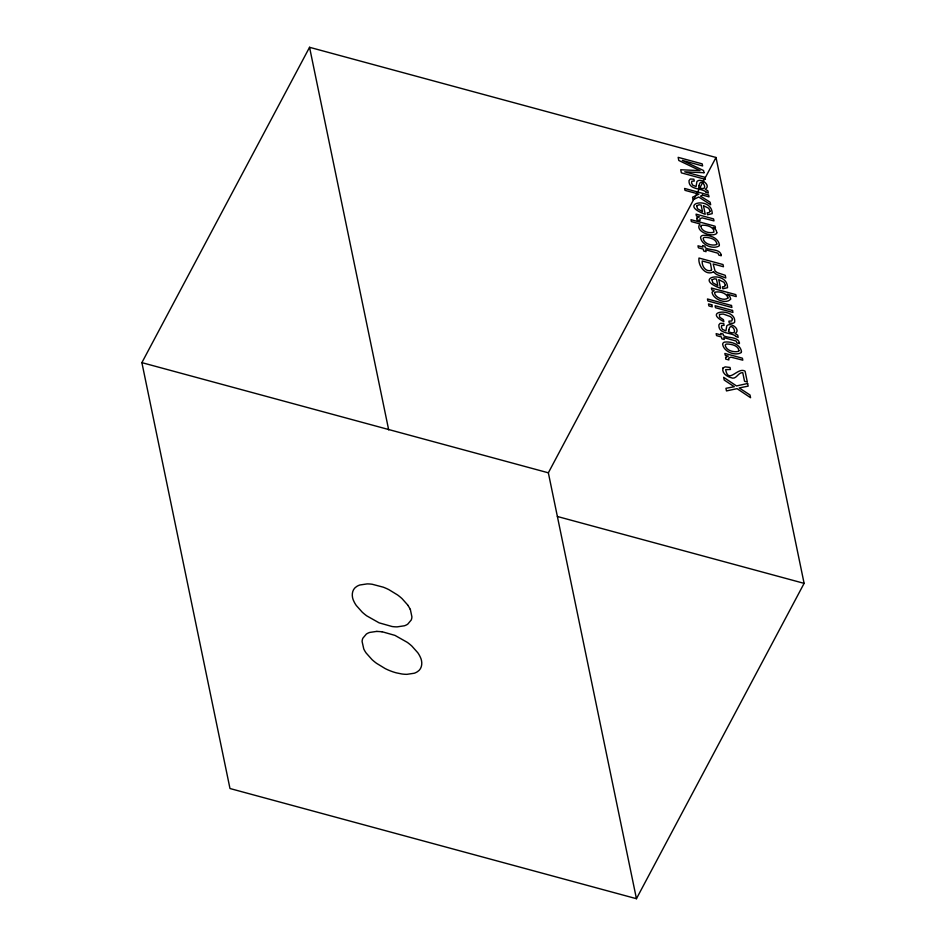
<?xml version="1.0" encoding="UTF-8"?>
<svg xmlns="http://www.w3.org/2000/svg" width="946" height="946" viewBox="0 0 946 946"><rect width="100%" height="100%" fill="white"/><g stroke="black" fill="none" stroke-linecap="round" stroke-linejoin="round"><path stroke-width="1.42" d="M141.888 362.637L309.555 47.3L716.016 157.474L804.112 583.363L636.445 898.7L229.984 788.526L141.888 362.637L548.349 472.811L636.445 898.7M548.349 472.811L716.016 157.474M376.922 631.36L369.673 632.448A33.075 17.335 28 0 0 366.339 634.08L362.838 638.231A32.424 16.993 28 0 0 362.105 641.518L363.761 648.944A32.424 16.993 28 0 0 366.114 652.977L372.026 659.61A33.063 17.335 28 0 0 376.543 663.312L385.211 668.597A32.412 16.993 28 0 0 390.793 671.057A31.975 16.756 28 0 0 396.409 672.866L401.861 673.978A32.412 16.993 28 0 0 406.969 674.332L414.218 673.245A33.075 17.335 28 0 0 417.553 671.613C422.59 668.491 422.708 661.514 420.13 656.749A32.424 16.993 28 0 0 417.777 652.716L411.865 646.083A33.063 17.324 28 0 0 407.336 642.381L394.979 635.393L382.03 631.715M557.383 516.492L804.112 583.363M407.951 605.263L402.05 598.629A33.075 17.324 28 0 0 397.521 594.928L388.853 589.642A32.412 16.981 28 0 0 383.284 587.182L372.204 584.261A32.412 16.981 28 0 0 367.095 583.907L359.858 584.995A33.075 17.324 28 0 0 356.512 586.615C351.474 589.736 351.356 596.713 353.946 601.479A32.412 16.981 28 0 0 356.299 605.511L362.212 612.145A33.075 17.324 28 0 0 366.729 615.846L379.098 622.835L392.046 626.512A32.424 16.981 28 0 0 397.154 626.867L404.403 625.779A33.075 17.324 28 0 0 407.738 624.159L411.238 619.997A32.424 16.981 28 0 0 411.9 616.827L410.316 609.295M309.555 47.3L388.688 429.886M407.88 605.381A32.424 16.981 28 0 1 410.245 609.401M376.851 631.467A32.424 16.993 28 0 1 381.959 631.833M706.142 192.168L708.318 193.09L707.88 190.844L705.255 189.235C711.629 185.57 700.785 177.221 696.918 181.549L696.067 186.587L692.638 185.097L691.526 182.85L691.845 181.206L694.258 181.053L693.879 179.208L690.296 179.007L689.019 180.615C688.452 190.383 701.967 187.675 706.142 192.168M735.988 336.469L738.164 337.391L737.726 335.144L735.101 333.536C741.475 329.87 730.631 321.522 726.765 325.85L725.913 330.887L722.484 329.397L721.372 327.15L721.692 325.519L724.104 325.365L723.725 323.508L720.143 323.307L718.865 324.916C718.298 334.695 731.814 331.987 735.988 336.469M732.452 319.346L731.743 320.99L728.881 321.155L729.283 323.083L732.18 323.331A6.622 3.477 28 0 0 734.593 322.302C736.934 307.391 701.364 310.288 723.844 321.616L723.442 319.689L719.61 317.111L719.445 314.403L723.193 314.025L730.17 316.496A3.985 2.081 28 0 1 732.192 318.554L732.452 319.346M696.8 218.124L696.93 219.815L700.04 220.655L699.91 218.751L702.192 217.876L713.994 220.891L713.58 218.904L696.055 214.151L696.445 216.043L699.472 216.859L696.8 218.124M725.617 357.411L725.748 359.102L728.858 359.941L728.716 358.037L731.01 357.162L742.799 360.178L742.397 358.191L724.861 353.437L725.251 355.329L728.278 356.145L725.617 357.411M699.106 185.534L698.633 187.355C711.014 193.185 700.702 175.294 699.106 185.534M728.964 329.835L728.491 331.656C740.86 337.497 730.548 319.594 728.964 329.835M721.278 255.113L721.207 255.763L718.877 255.136L717.919 253.197L705.692 249.779L706.083 251.671L703.682 251.009L703.292 249.129L698.396 247.805L697.982 245.794L702.878 247.119L702.547 245.522L704.947 246.173L705.278 247.769C709.666 250.655 719.871 248.467 721.278 255.113M739.441 342.949L739.37 343.599L737.052 342.972L736.094 341.021L723.867 337.616L724.258 339.496L721.845 338.845L721.455 336.965L716.56 335.629L716.146 333.631L721.041 334.955L720.71 333.359L723.122 334.009L723.453 335.605C727.829 338.491 738.034 336.291 739.441 342.949M730.631 299.078C726.433 304.742 712.799 299.291 712.042 292.243L714.135 290.552L711.806 289.925L711.404 287.998L735.834 294.62L736.248 296.606L727.297 294.182L730.087 296.997L730.631 299.078M710.091 211.254L709.015 212.614L707.135 212.803L707.537 214.754L712.208 213.666C712.102 195.444 676.094 203.638 705.243 214.293L703.457 205.637L708.708 208.286L710.091 211.254M725.405 285.29L724.329 286.638L722.448 286.839L722.85 288.79L727.521 287.69C727.415 269.48 691.408 277.675 720.556 288.317L718.771 279.673L724.021 282.322L725.405 285.29M719.398 244.908L719.126 245.948C713.083 249.649 701.684 245.073 700.584 237.635A7.97 4.174 28 0 1 702.452 235.448C708.861 234.573 718.44 237.564 719.398 244.908M741.463 351.569L741.191 352.598C735.148 356.311 723.749 351.735 722.649 344.285A7.97 4.174 28 0 1 724.518 342.109C730.927 341.222 740.505 344.226 741.463 351.569M700.927 226.094C700.974 231.451 709.725 233.851 713.934 232.089C714.242 226.709 706.177 224.793 701.826 225.29L700.927 226.094M696.717 205.767L697.486 208.711L702.488 211.62L701.128 205.057L699.118 204.774L696.717 205.767M712.031 279.803L712.799 282.736L717.801 285.645L716.441 279.094L714.431 278.81L712.031 279.803M723.016 367.959C721.431 372.807 726.729 376.52 730.844 377.62C736.343 380.339 737.892 372.216 742.752 372.641L744.537 381.262L747.316 382.007L745.081 371.175C737.584 366.599 728.55 384.691 725.653 369.65L730.454 369.484L730.04 367.462L725.204 366.871L723.016 367.959M716.808 232.728L716.5 233.603C711.156 237.813 693.986 230.611 700.099 223.966L691.372 221.601L690.97 219.673L715.093 226.212L715.472 228.045L713.225 227.43L716.24 230.339L716.808 232.728M727.959 297.966C724.4 301.266 715.2 297.801 714.537 292.799L714.951 292.172C719.409 291.155 726.812 292.858 727.959 297.966M716.843 243.962L716.583 244.6C712.125 246.055 704.061 244.056 703.185 238.629A4.411 2.318 28 0 1 704.746 237.351C709.11 237.422 716.217 238.664 716.843 243.962M738.909 350.623L738.649 351.262C734.191 352.716 726.126 350.718 725.251 345.278A4.411 2.318 28 0 1 726.812 344.013C731.175 344.084 738.282 345.325 738.909 350.623M711.558 269.598L711.085 270.473C705.669 272.093 701.589 266.003 702.239 260.99L710.446 263.213L711.558 269.598M713.39 271.892C705.491 276.256 697.817 265.566 698.988 258.033L723.028 264.549L723.477 266.748L713.166 263.946L715.046 271.041L717.352 272.673L725.251 275.31L725.807 277.994L716.489 274.435L713.39 271.892M702.44 195.089L700.537 196.141L710.127 202.219L710.659 204.75L698.704 197.005L693.075 199.748L692.555 197.206L698.94 194.131L684.987 190.347L684.585 188.443L708.625 194.959L709.027 196.863L702.44 195.089M747.624 383.485L736.496 385.944L723.666 377.336L724.234 380.079L734.285 386.713L725.937 388.321L726.469 390.923L737.064 388.664L750.568 397.71L750.001 394.99L739.216 387.943L748.168 386.134L747.624 383.485M704.025 172.716L684.703 171.841L704.971 177.292L705.409 179.373L681.368 172.858L680.718 169.748L700.087 170.647L678.802 160.477L678.152 157.343L702.192 163.859L702.63 165.952L682.338 160.394L703.576 170.54L704.025 172.716M731.495 305.487L707.454 298.971L707.868 300.958L731.897 307.474L731.495 305.487M711.818 304.837L708.483 303.938L708.897 305.948L712.232 306.859L711.818 304.837M732.523 310.454L715.07 305.724L715.495 307.734L732.937 312.464L732.523 310.454"/></g></svg>
